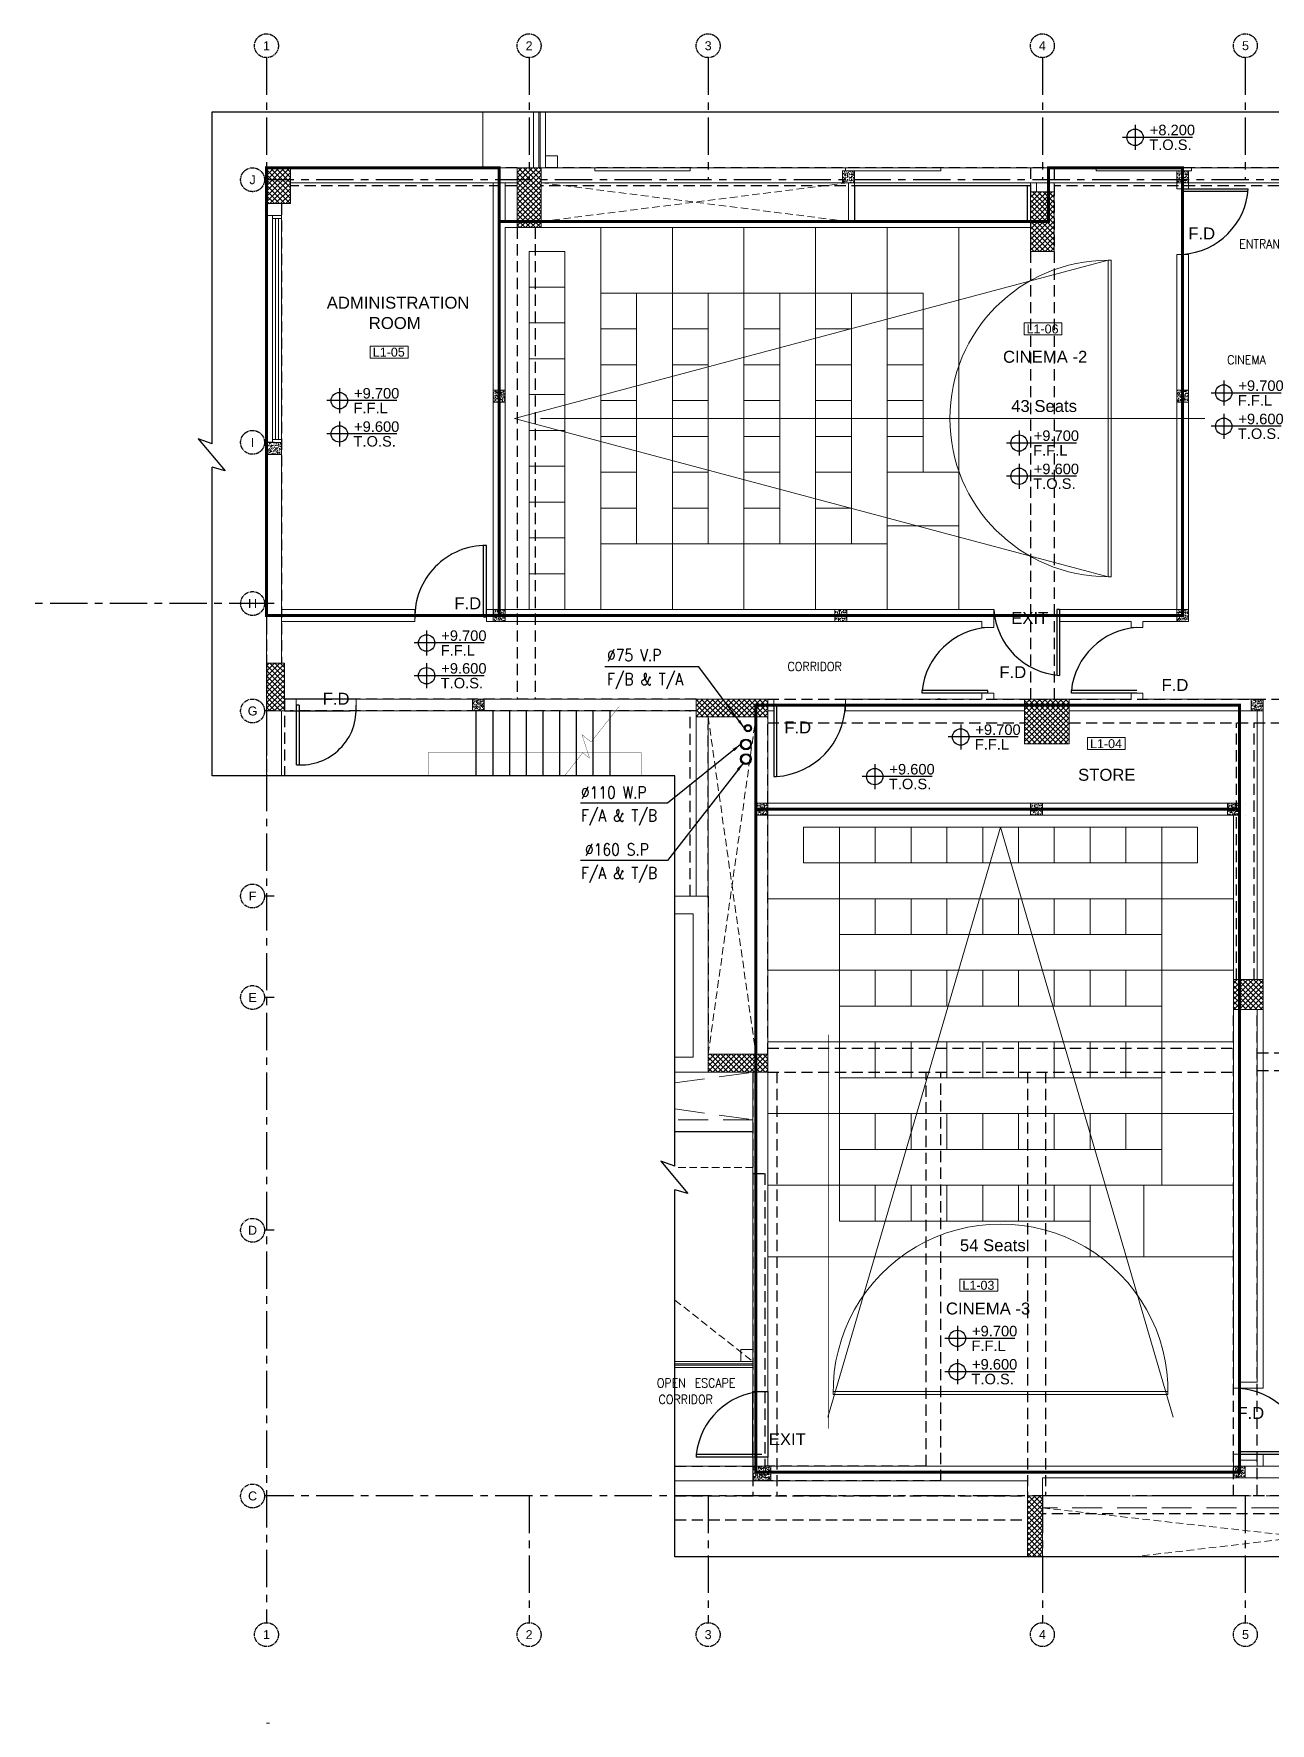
# Model space of a CAD drawing. Header units: millimetres. Extents: x 120409 to 293413, y 279268 to 473550.
# Drawn here: x 120409 to 141125, y 284615 to 312918 of the extents above; entities that cross this region are included whole.
import ezdxf
from ezdxf.enums import TextEntityAlignment as Align

# ---------------------------------------------------------------- set-up
doc = ezdxf.new("R2010")
doc.units = ezdxf.units.MM
doc.header["$LTSCALE"] = 50
doc.header["$MEASUREMENT"] = 0
for name, pattern in [('BASE PLANS-J 2-4-16$0$CENTER', [2, 1.25, -0.25, 0.25, -0.25]), ('BASE PLANS-J 2-4-16$0$HIDDENX2', [0.75, 0.5, -0.25]), ('CENTER', [2, 1.25, -0.25, 0.25, -0.25]), ('DASHED2', [9.525, 6.35, -3.175]), ('FF$0$HIDDEN2', [0.1875, 0.125, -0.0625])]:
    doc.linetypes.add(name, pattern=pattern)
for name, color, linetype, lineweight in [('A-LEASING LINE', 255, 'DASHED2', 9), ('A-LEASING NUMBER', 255, 'Continuous', 9), ('BASE PLANS-J 2-4-16$0$A-BLOCK', 255, 'Continuous', 18), ('BASE PLANS-J 2-4-16$0$A-CINEMA DETAILS', 255, 'Continuous', 13), ('BASE PLANS-J 2-4-16$0$A-Concrete post &encasement added 28-3-2011', 255, 'Continuous', 5), ('BASE PLANS-J 2-4-16$0$A-GLASS', 255, 'Continuous', 5), ('BASE PLANS-J 2-4-16$0$A-HIDDEN', 8, 'BASE PLANS-J 2-4-16$0$HIDDENX2', 9), ('BASE PLANS-J 2-4-16$0$A-LOUVERS', 255, 'Continuous', 5), ('BASE PLANS-J 2-4-16$0$A-PROJECTION', 255, 'Continuous', 15), ('BASE PLANS-J 2-4-16$0$S-COL', 255, 'Continuous', 20)]:
    doc.layers.add(name, color=color, linetype=linetype, lineweight=lineweight)
for name, color, linetype in [('A-LEVEL', 255, 'Continuous'), ('A-TEXT', 255, 'Continuous'), ('Axis', 8, 'CENTER'), ('BASE PLANS-J 2-4-16$0$150120', 255, 'Continuous'), ('BASE PLANS-J 2-4-16$0$A-AXIS', 255, 'Continuous'), ('BASE PLANS-J 2-4-16$0$A-DOOR', 255, 'Continuous'), ('BASE PLANS-J 2-4-16$0$A-TEXT', 255, 'Continuous'), ('BASE PLANS-J 2-4-16$0$AC-Fresh DUCT', 255, 'Continuous'), ('BASE PLANS-J 2-4-16$0$Axis', 8, 'BASE PLANS-J 2-4-16$0$CENTER'), ('BASE PLANS-J 2-4-16$0$ELEV.', 252, 'Continuous'), ('BASE PLANS-J 2-4-16$0$FD', 255, 'Continuous'), ('BASE PLANS-J 2-4-16$0$S-COL-HAT', 8, 'Continuous'), ('BASE PLANS-J 2-4-16$0$stair', 8, 'Continuous'), ('DIM', 255, 'Continuous'), ('DIM2', 222, 'Continuous'), ('FF$0$A-CONCRETE HIDDEN', 8, 'FF$0$HIDDEN2'), ('OUT RETAIL', 253, 'Continuous'), ('P-PIPE-DRA-TXT', 181, 'Continuous'), ('PIPE RISE & DROP', 3, 'Continuous')]:
    doc.layers.add(name, color=color, linetype=linetype)
doc.styles.add('ARIAL', font='ARIALUNI.TTF')
doc.styles.add('BASE PLANS-J 2-4-16$0$ARIAL', font='ARIALUNI.TTF')
doc.styles.add('BASE PLANS-J 2-4-16$0$style1', font='arial.ttf')
doc.styles.add('ROMANS', font='ROMANS.shx', dxfattribs={"width": 0.9})
doc.styles.add('SS', font='romand.shx', dxfattribs={"width": 0.85, "height": 200})
doc.styles.add('VK', font='arial.ttf', dxfattribs={"width": 0.8})
doc.dimstyles.new('JAHRA CINEMA', dxfattribs={"dimtxt": 180, "dimasz": 150, "dimexe": 50, "dimexo": 50, "dimgap": 80, "dimtad": 1, "dimdec": 0, "dimlfac": 0.1, "dimzin": 1, "dimdsep": 46, "dimtxsty": 'ROMANS', "dimcen": 0.09, "dimdle": 50, "dimclrd": 222, "dimclre": 222, "dimclrt": 3, "dimadec": 0, "dimazin": 0, "dimtfac": 1, "dimtdec": 0, "dimtix": 1, "dimtmove": 2, "dimatfit": 3, "dimfxl": 0.1, "dimtolj": 1, "dimtzin": 0, "dimlwd": -1, "dimarcsym": 0})
pattern_1 = [(135, (115077.23, 0), (-44.194174, -44.194174), []), (225, (115077.23, 0), (44.194174, -44.194174), [])]
pattern_2 = [(140, (115077.23, 0), (6.275213, 71.726018), [7.5, -82.5]), (85, (115077.23, 0), (-75.219213, -13.875133), [6, -66]), (190.451444, (115077.75, 5.98), (-68.943999, 57.850885), [6.37402, -70.114211]), (136.1842, (115057.23, 1e-15), (16.551928, 106.724133), [11.25, -123.75]), (186.635635, (115058.61, 8.89), (-97.41186, 93.466195), [9.561034, -105.171376]), (81.184164, (115057.23, 1e-15), (-97.41186, 93.466195), [9, -99]), (111, (115062.23, 10), (40.261889, 59.690705), [7.5, -82.5]), (56, (115062.23, 10), (-72.515005, 24.331533), [6, -66]), (161.451445, (115065.585, 14.974), (-32.253115, 84.022238), [6.374019, -70.114211]), (127.5, (115077.23, 0), (-33.2893854, 1.2159855), [0, -65.2, 0, -67, 0, -66.25]), (97.5, (115077.23, 0), (-39.441171, 26.3069537), [0, -38.2, 0, -63.7, 0, -25.25]), (57.5, (115077.23, -22.3), (2.2554872, 53.3822436), [0, -25, 0, -78, 0, -103.5]), (47.5, (115077.23, -32.3), (-10.010498, 58.318617), [0, -32.5, 0, -51.8, 0, -73.5])]

# ---------------------------------------------------------------- blocks, each defined once
blk = doc.blocks.new('BASE PLANS-J 2-4-16$0$ax-new')
at = {"layer": 'BASE PLANS-J 2-4-16$0$Axis', "ltscale": 10}
for p, q in [((-139622, 419318), (-139622, 393099)), ((-135222, 419318), (-135222, 417273)), ((-132222, 419318), (-132222, 417273)), ((-126622, 419318), (-126622, 417273)), ((-123222, 419318), (-123222, 417273)), ((-117822, 419318), (-117822, 417273)), ((-114822, 419318), (-114822, 417273)), ((-109322, 419318), (-109322, 392521)), ((-109164, 417273), (-139655, 417273)), ((-139494, 412873), (-139655, 412873)), ((-109164, 412873), (-109322, 412873)), ((-139494, 410173), (-139655, 410173)), ((-109164, 410173), (-109322, 410173)), ((-139494, 408373), (-139655, 408373)), ((-109164, 408373), (-109322, 408373)), ((-139494, 405273), (-139655, 405273)), ((-109164, 405273), (-109322, 405273)), ((-139494, 403573), (-139655, 403573)), ((-109164, 403573), (-109322, 403573)), ((-139494, 399673), (-139655, 399673)), ((-109164, 399673), (-109322, 399673)), ((-109164, 395223), (-139655, 395223)), ((-135222, 395223), (-135222, 393099)), ((-132222, 395223), (-132222, 393099)), ((-126622, 395223), (-126622, 393099)), ((-123222, 395223), (-123222, 393099)), ((-117822, 395223), (-117822, 393099)), ((-114822, 395223), (-114822, 393099))]:
    blk.add_line(p, q, dxfattribs=at)
at = {"layer": 'BASE PLANS-J 2-4-16$0$Axis'}
for centre in [(-139622, 419518), (-135222, 419518), (-132222, 419518), (-126622, 419518), (-123222, 419518), (-117822, 419518), (-114822, 419518), (-109322, 419518), (-139855, 417273), (-108964, 417273), (-139855, 412873), (-108964, 412972), (-139855, 410173), (-108964, 410173), (-139855, 408373), (-108964, 408373), (-139855, 405273), (-108964, 405273), (-139855, 403573), (-108964, 403573), (-139855, 399673), (-108964, 399673), (-139855, 395222), (-108964, 395222), (-139622, 392899), (-135222, 392899), (-132222, 392899), (-126622, 392899), (-123222, 392899), (-117822, 392899), (-114822, 392899), (-109322, 392321)]:
    blk.add_circle(centre, 200, dxfattribs=at)
at = {"layer": 'BASE PLANS-J 2-4-16$0$Axis', "style": 'BASE PLANS-J 2-4-16$0$style1'}
for s, p in [('1', (-139622, 419518)), ('2', (-135222, 419518)), ('3', (-132222, 419518)), ('4', (-126622, 419518)), ('5', (-123219, 419518)), ('6', (-117822, 419518)), ('7', (-114822, 419518)), ('8', (-109322, 419518)), ('J', (-139855, 417273)), ('J', (-108964, 417273)), ('I', (-108964, 412972)), ('I', (-139855, 412873)), ('H', (-139855, 410173)), ('H', (-108964, 410173)), ('G', (-139855, 408373)), ('G', (-108964, 408373)), ('F', (-139855, 405273)), ('F', (-108964, 405273)), ('E', (-139855, 403573)), ('E', (-108964, 403573)), ('D', (-139855, 399673)), ('D', (-108964, 399673)), ('C', (-139855, 395222)), ('C', (-108964, 395222)), ('1', (-139622, 392899)), ('2', (-135222, 392899)), ('3', (-132222, 392899)), ('4', (-126622, 392899)), ('5', (-123219, 392899)), ('6', (-117822, 392899)), ('7', (-114822, 392899)), ('8', (-109322, 392321))]:
    blk.add_text(s, height=150, dxfattribs=at).set_placement(p, align=Align.MIDDLE)
blk = doc.blocks.new('LEASING')
at = {"layer": 'A-LEASING NUMBER'}
blk.add_lwpolyline([(271, 87), (799, 87), (799, 255), (271, 255)], close=True, dxfattribs=at)
at = {"layer": 'A-LEASING NUMBER', "style": 'ARIAL'}
blk.add_attdef('4TH-01', text='', height=100, dxfattribs=at).set_placement((530, 170), align=Align.MIDDLE_CENTER)
blk = doc.blocks.new('HK')
for points in [[(82.2, 0), (-17.8, 0)], [(0, 17.8), (0, -17.8)]]:
    blk.add_lwpolyline(points)
blk.add_circle((0, 0), 11.7)
at = {"style": 'VK'}
for tag, p in [('REL', (21, 3)), ('APS', (20.2, -18))]:
    blk.add_attdef(tag, p, '', height=15, dxfattribs=at)
blk = doc.blocks.new('A$C15096C43')
at = {"layer": 'FF$0$A-CONCRETE HIDDEN', "ltscale": 30}
for p, q in [((3800, 600), (0, 600)), ((20503, 600), (4200, 600)), ((12400, 600), (12400, -8300)), ((12800, 600), (12800, -8300)), ((29700, 600), (20903, 600)), ((31897, 600), (30100, 600)), ((3800, 300), (0, 300)), ((12400, 300), (4200, 300)), ((20503, 300), (12800, 300)), ((29699, 300), (20899, 300)), ((31897, 300), (30100, 300)), ((-400, 0), (-400, -7700)), ((-150, 0), (-150, -7700)), ((20899, 150), (20899, -6700)), ((3800, -400), (3800, -8300)), ((4100, -400), (4100, -8300)), ((20499, -400), (20499, -6700)), ((32400, -6700), (27400, -6700)), ((32200, -6700), (32440, -6700)), ((20499, -13250), (20499, -6950)), ((21099, -6950), (21099, -13250)), ((21298, -6950), (21299, -13500)), ((31900, -7000), (27400, -7000)), ((29900, -7000), (29900, -7957)), ((30099, -7000), (30099, -7957)), ((6799, -8300), (-100, -8300)), ((-100, -8300), (-100, -9584)), ((7999, -8300), (20199, -8300)), ((-400, -8500), (-400, -9584)), ((6799, -8500), (-1, -8500)), ((6700, -11600), (6700, -8500)), ((7000, -11629), (7000, -8729)), ((7798, -14250), (7798, -8600)), ((7998, -14250), (7998, -8600)), ((7999, -8700), (12300, -8700)), ((13050, -8700), (20199, -8700)), ((15850, -13000), (15850, -8700)), ((16150, -13000), (16150, -8700)), ((7000, -11600), (7000, -14200)), ((20300, -13250), (20299, -13250)), ((22526, -13200), (21299, -13200)), ((21303, -13290), (21303, -13290)), ((21401, -21650), (21401, -13200)), ((20300, -13500), (20199, -13500)), ((21101, -21650), (21101, -13500)), ((22526, -13500), (21299, -13500)), ((15800, -21650), (15800, -13600)), ((16200, -21650), (16200, -13600)), ((7999, -14150), (15800, -14150)), ((16200, -14225), (21100, -14225)), ((7750, -14550), (7750, -21650)), ((7999, -14550), (15800, -14550)), ((8150, -14550), (8150, -21650)), ((10650, -21150), (10650, -14550, 0)), ((10900, -21400), (10900, -14550, 0)), ((12349, -14550), (12349, -21650)), ((12650, -14550), (12650, -21650)), ((16200, -14525), (21100, -14525)), ((7750, -16250), (7750, -21150)), ((7750, -16250), (7950, -16250)), ((7950, -16250), (7950, -21150)), ((6443, -21150), (7750, -21150)), ((6443, -21150), (7750, -21150)), ((10650, -21150), (7950, -21150)), ((10900, -21400), (7750, -21400)), ((6443, -21650), (12299, -21650)), ((21101, -21650), (12600, -21650)), ((21211, -21650), (22526, -21650)), ((6443, -22050), (12350, -22050)), ((21101, -21950), (12600, -21950)), ((21550, -22050), (22526, -22050)), ((21400, -23050), (21400, -23569))]:
    blk.add_line(p, q, dxfattribs=at)
for points in [[(20300, -6700), (20199, -6700), (20199, -13500), (20300, -13500)], [(24600, -6700), (24600, -6600), (20900, -6600)], [(24400, -6700), (21300, -6700)], [(24400, -6900), (21300, -6900)], [(24400, -7000), (21300, -7000)]]:
    blk.add_lwpolyline(points, dxfattribs=at)

msp = doc.modelspace()

# ---------------------------------------------------------------- hatches: boundary and pattern name
at = {"layer": 'BASE PLANS-J 2-4-16$0$A-Concrete post &encasement added 28-3-2011', "ltscale": 15}
h = msp.add_hatch(dxfattribs=at)
h.set_pattern_fill('AR-CONC', color=256, scale=10, angle=90)
h.set_pattern_definition([(140, (109477.65, -0.0003), (6.275213, 71.726018), [7.5, -82.5]), (85, (109477.65, -0.0003), (-75.219213, -13.875133), [6, -66]), (190.451444, (109478.17, 5.98), (-68.943999, 57.850885), [6.37402, -70.114211]), (136.1842, (109457.65, -0.0003), (16.551928, 106.724133), [11.25, -123.75]), (186.635635, (109459.03, 8.89), (-97.41186, 93.466195), [9.561034, -105.171376]), (81.184164, (109457.65, -0.0003), (-97.41186, 93.466195), [9, -99]), (111, (109462.65, 10), (40.261889, 59.690705), [7.5, -82.5]), (56, (109462.65, 10), (-72.515005, 24.331533), [6, -66]), (161.451445, (109466, 14.974), (-32.253115, 84.022238), [6.374019, -70.114211]), (127.5, (109477.647, -0.0003), (-33.2893854, 1.2159855), [0, -65.2, 0, -67, 0, -66.25]), (97.5, (109477.647, -0.0003), (-39.441171, 26.3069537), [0, -38.2, 0, -63.7, 0, -25.25]), (57.5, (109477.647, -22.3), (2.2554872, 53.3822436), [0, -25, 0, -78, 0, -103.5]), (47.5, (109477.647, -32.3), (-10.010498, 58.318617), [0, -32.5, 0, -51.8, 0, -73.5])])
h.paths.add_polyline_path([(133958, 310623), (134158, 310623), (134158, 310423), (133958, 310423)])
h = msp.add_hatch(dxfattribs=at)
h.set_pattern_fill('AR-CONC', color=256, scale=10, angle=90)
h.set_pattern_definition(pattern_2)
h.paths.add_polyline_path([(139558, 310623), (139758, 310623), (139758, 310423), (139558, 310423)])
h = msp.add_hatch(dxfattribs=at)
h.set_pattern_fill('AR-CONC', color=256, scale=10, angle=90)
h.set_pattern_definition(pattern_2)
h.paths.add_polyline_path([(128108, 306948), (128308, 306948), (128308, 306748), (128108, 306748)])
h = msp.add_hatch(dxfattribs=at)
h.set_pattern_fill('AR-CONC', color=256, scale=10, angle=90)
h.set_pattern_definition(pattern_2)
h.paths.add_polyline_path([(139558, 306948), (139758, 306948), (139758, 306748), (139558, 306748)])
h = msp.add_hatch(dxfattribs=at)
h.set_pattern_fill('AR-CONC', color=256, scale=10, angle=90)
h.set_pattern_definition(pattern_2)
h.paths.add_polyline_path([(124308, 306072), (124558, 306072), (124558, 305872), (124308, 305872)])
h = msp.add_hatch(dxfattribs=at)
h.set_pattern_fill('AR-CONC', color=256, scale=10, angle=90)
h.set_pattern_definition(pattern_2)
h.paths.add_polyline_path([(128108, 303273), (128308, 303273), (128308, 303073), (128108, 303073)])
h = msp.add_hatch(dxfattribs=at)
h.set_pattern_fill('AR-CONC', color=256, scale=10, angle=90)
h.set_pattern_definition(pattern_2)
h.paths.add_polyline_path([(133833, 303273), (134033, 303273), (134033, 303073), (133833, 303073)])
h = msp.add_hatch(dxfattribs=at)
h.set_pattern_fill('AR-CONC', color=256, scale=10, angle=90)
h.set_pattern_definition(pattern_2)
h.paths.add_polyline_path([(139558, 303273), (139758, 303273), (139758, 303073), (139558, 303073)])
h = msp.add_hatch(dxfattribs=at)
h.set_pattern_fill('AR-CONC', color=256, scale=10, angle=90)
h.set_pattern_definition([(140, (105727.1, 1745), (6.275213, 71.726018), [7.5, -82.5]), (85, (105727.1, 1745), (-75.219213, -13.875133), [6, -66]), (190.451444, (105727.62, 1750.976), (-68.943999, 57.850885), [6.37402, -70.114211]), (136.1842, (105707.1, 1745), (16.551928, 106.724133), [11.25, -123.75]), (186.635635, (105708.48, 1753.89), (-97.41186, 93.466195), [9.561034, -105.171376]), (81.184164, (105707.1, 1745), (-97.41186, 93.466195), [9, -99]), (111, (105712.1, 1755), (40.261889, 59.690705), [7.5, -82.5]), (56, (105712.1, 1755), (-72.515005, 24.331533), [6, -66]), (161.451445, (105715.454, 1759.97), (-32.253115, 84.022238), [6.374019, -70.114211]), (127.5, (105727.1, 1745), (-33.2893854, 1.2159855), [0, -65.2, 0, -67, 0, -66.25]), (97.5, (105727.1, 1745), (-39.441171, 26.3069537), [0, -38.2, 0, -63.7, 0, -25.25]), (57.5, (105727.1, 1722.7), (2.2554872, 53.3822436), [0, -25, 0, -78, 0, -103.5]), (47.5, (105727.1, 1712.7), (-10.010498, 58.318617), [0, -32.5, 0, -51.8, 0, -73.5])])
h.paths.add_polyline_path([(127758, 301773), (127958, 301773), (127958, 301573), (127758, 301573)])
h = msp.add_hatch(dxfattribs=at)
h.set_pattern_fill('AR-CONC', color=256, scale=10, angle=90)
h.set_pattern_definition([(140, (115377.2, 0.0004), (6.275213, 71.726018), [7.5, -82.5]), (85, (115377.2, 0.0004), (-75.219213, -13.875133), [6, -66]), (190.451444, (115377.725, 5.98), (-68.943999, 57.850885), [6.37402, -70.114211]), (136.1842, (115357.2, 0.0004), (16.551928, 106.724133), [11.25, -123.75]), (186.635635, (115358.58, 8.89), (-97.41186, 93.466195), [9.561034, -105.171376]), (81.184164, (115357.2, 0.0004), (-97.41186, 93.466195), [9, -99]), (111, (115362.2, 10), (40.261889, 59.690705), [7.5, -82.5]), (56, (115362.2, 10), (-72.515005, 24.331533), [6, -66]), (161.451445, (115365.56, 14.975), (-32.253115, 84.022238), [6.374019, -70.114211]), (127.5, (115377.202, 0.0004), (-33.2893854, 1.2159855), [0, -65.2, 0, -67, 0, -66.25]), (97.5, (115377.202, 0.0004), (-39.441171, 26.3069537), [0, -38.2, 0, -63.7, 0, -25.25]), (57.5, (115377.202, -22.3), (2.2554872, 53.3822436), [0, -25, 0, -78, 0, -103.5]), (47.5, (115377.2, -32.3), (-10.010498, 58.318617), [0, -32.5, 0, -51.8, 0, -73.5])])
h.paths.add_polyline_path([(140808, 301773), (141008, 301773), (141008, 301573), (140808, 301573)])
h = msp.add_hatch(dxfattribs=at)
h.set_pattern_fill('AR-CONC', color=256, scale=10, angle=90)
h.set_pattern_definition([(140, (110477.19, 2e-09), (6.275213, 71.726018), [7.5, -82.5]), (85, (110477.19, 2e-09), (-75.219213, -13.875133), [6, -66]), (190.451444, (110477.71, 5.98), (-68.943999, 57.850885), [6.37402, -70.114211]), (136.1842, (110457.19, 2e-09), (16.551928, 106.724133), [11.25, -123.75]), (186.635635, (110458.57, 8.89), (-97.41186, 93.466195), [9.561034, -105.171376]), (81.184164, (110457.19, 2e-09), (-97.41186, 93.466195), [9, -99]), (111, (110462.19, 10), (40.261889, 59.690705), [7.5, -82.5]), (56, (110462.19, 10), (-72.515005, 24.331533), [6, -66]), (161.451445, (110465.544, 14.974), (-32.253115, 84.022238), [6.374019, -70.114211]), (127.5, (110477.19, 2e-09), (-33.2893854, 1.2159855), [0, -65.2, 0, -67, 0, -66.25]), (97.5, (110477.19, 2e-09), (-39.441171, 26.3069537), [0, -38.2, 0, -63.7, 0, -25.25]), (57.5, (110477.19, -22.3), (2.2554872, 53.3822436), [0, -25, 0, -78, 0, -103.5]), (47.5, (110477.19, -32.3), (-10.010498, 58.318617), [0, -32.5, 0, -51.8, 0, -73.5])])
h.paths.add_polyline_path([(132508, 300028), (132708, 300028), (132708, 299828), (132508, 299828)])
h = msp.add_hatch(dxfattribs=at)
h.set_pattern_fill('AR-CONC', color=256, scale=10, angle=90)
h.set_pattern_definition(pattern_2)
h.paths.add_polyline_path([(137108, 300028), (137308, 300028), (137308, 299828), (137108, 299828)])
h = msp.add_hatch(dxfattribs=at)
h.set_pattern_fill('AR-CONC', color=256, scale=10, angle=90)
h.set_pattern_definition([(140, (118376.77, -0.03), (6.275213, 71.726018), [7.5, -82.5]), (85, (118376.77, -0.03), (-75.219213, -13.875133), [6, -66]), (190.451444, (118377.29, 5.95), (-68.943999, 57.850885), [6.37402, -70.114211]), (136.1842, (118356.77, -0.03), (16.551928, 106.724133), [11.25, -123.75]), (186.635635, (118358.15, 8.87), (-97.41186, 93.466195), [9.561034, -105.171376]), (81.184164, (118356.77, -0.03), (-97.41186, 93.466195), [9, -99]), (111, (118361.77, 9.97), (40.261889, 59.690705), [7.5, -82.5]), (56, (118361.77, 9.97), (-72.515005, 24.331533), [6, -66]), (161.451445, (118365.125, 14.946), (-32.253115, 84.022238), [6.374019, -70.114211]), (127.5, (118376.77, -0.028), (-33.2893854, 1.2159855), [0, -65.2, 0, -67, 0, -66.25]), (97.5, (118376.77, -0.028), (-39.441171, 26.3069537), [0, -38.2, 0, -63.7, 0, -25.25]), (57.5, (118376.77, -22.328), (2.2554872, 53.3822436), [0, -25, 0, -78, 0, -103.5]), (47.5, (118376.77, -32.33), (-10.010498, 58.318617), [0, -32.5, 0, -51.8, 0, -73.5])])
h.paths.add_polyline_path([(140408, 300028), (140608, 300028), (140608, 299828), (140408, 299828)])
h = msp.add_hatch(dxfattribs=at)
h.set_pattern_fill('AR-CONC', color=256, scale=10, angle=90)
h.set_pattern_definition(pattern_2)
h.paths.add_polyline_path([(132458, 288923), (132758, 288923), (132758, 288673), (132458, 288673)])
h = msp.add_hatch(dxfattribs=at)
h.set_pattern_fill('AR-CONC', color=256, scale=10, angle=90)
h.set_pattern_definition(pattern_2)
h.paths.add_polyline_path([(140508, 288923), (140708, 288923), (140708, 288723), (140508, 288723)])
at = {"layer": 'BASE PLANS-J 2-4-16$0$S-COL-HAT', "ltscale": 15}
h = msp.add_hatch(dxfattribs=at)
h.set_pattern_fill('ANSI37', color=256, scale=500, angle=90)
h.set_pattern_definition(pattern_1)
h.paths.add_polyline_path([(124308, 310073), (124708, 310073), (124708, 310673), (124308, 310673)])
h = msp.add_hatch(dxfattribs=at)
h.set_pattern_fill('ANSI37', color=256, scale=500, angle=90)
h.set_pattern_definition(pattern_1)
h.paths.add_polyline_path([(128908, 310673), (128508, 310673), (128508, 309673), (128908, 309673)])
h = msp.add_hatch(dxfattribs=at)
h.set_pattern_fill('ANSI37', color=256, scale=500, angle=90)
h.set_pattern_definition(pattern_1)
h.paths.add_polyline_path([(137508, 310273), (137108, 310273), (137108, 309273), (137508, 309273)])
h = msp.add_hatch(dxfattribs=at)
h.set_pattern_fill('ANSI37', color=256, scale=500, angle=90)
h.set_pattern_definition(pattern_1)
h.paths.add_polyline_path([(124608, 302373), (124308, 302373), (124308, 301573), (124608, 301573)])
h = msp.add_hatch(dxfattribs=at)
h.set_pattern_fill('ANSI37', color=256, scale=500, angle=90)
h.set_pattern_definition(pattern_1)
h.paths.add_polyline_path([(131508, 301773), (131508, 301473), (132708, 301473), (132708, 301773)])
h = msp.add_hatch(dxfattribs=at)
h.set_pattern_fill('ANSI37', color=256, scale=500, angle=90)
h.set_pattern_definition(pattern_1)
h.paths.add_polyline_path([(137758, 301773), (137008, 301773), (137008, 301023), (137758, 301023)])
h = msp.add_hatch(dxfattribs=at)
h.set_pattern_fill('ANSI37', color=256, scale=500, angle=90)
h.set_pattern_definition([(135, (115076.76, 4024.94), (-44.194174, -44.194174), []), (225, (115076.76, 4024.94), (44.194174, -44.194174), [])])
h.paths.add_polyline_path([(141008, 297073), (140508, 297073), (140508, 296573), (141008, 296573)])
h = msp.add_hatch(dxfattribs=at)
h.set_pattern_fill('ANSI37', color=256, scale=500, angle=90)
h.set_pattern_definition([(135, (115077.23, -50.43), (-44.194174, -44.194174), []), (225, (115077.23, -50.43), (44.194174, -44.194174), [])])
h.paths.add_polyline_path([(132707, 295823), (131708, 295823), (131708, 295523), (132707, 295523)])
h = msp.add_hatch(dxfattribs=at)
h.set_pattern_fill('ANSI37', color=256, scale=500, angle=90)
h.set_pattern_definition(pattern_1)
h.paths.add_polyline_path([(137058, 287402), (137308, 287402), (137308, 288422), (137058, 288422)])

# ---------------------------------------------------------------- linework, layer by layer
at = {"layer": 'A-LEASING LINE', "const_width": 50}
for points in [[(124308, 303173), (124308, 310673), (128208, 310673), (128208, 303173)], [(128208, 303173), (128208, 309773), (137408, 309773), (137408, 310673), (139658, 310673), (139658, 303173)]]:
    msp.add_lwpolyline(points, close=True, dxfattribs=at)
at = {"layer": 'A-LEASING LINE', "const_width": 50, "elevation": 0}
for points in [[(132508, 299928), (140608, 299928), (140608, 301670), (132508, 301670)], [(140608, 299928), (132508, 299928), (132508, 288823), (140608, 288823)]]:
    msp.add_lwpolyline(points, close=True, dxfattribs=at)
at = {"layer": 'Axis', "color": 252, "ltscale": 10}
msp.add_line((124308, 303373), (120409, 303373), dxfattribs=at)
at = {"layer": 'BASE PLANS-J 2-4-16$0$150120', "const_width": 10}
msp.add_lwpolyline([(133729, 296151), (133729, 289550)], dxfattribs=at)
at = {"layer": 'BASE PLANS-J 2-4-16$0$A-BLOCK'}
for p, q in [((124308, 309873), (124308, 310673)), ((124308, 310673), (129408, 310673)), ((129808, 310673), (129408, 310673)), ((129808, 310673), (131408, 310673)), ((134008, 310673), (131408, 310673)), ((134008, 310673), (135608, 310673)), ((138208, 310673), (135608, 310673)), ((137508, 310673), (137108, 310673)), ((138208, 310673), (139808, 310673)), ((142408, 310673), (139808, 310673)), ((124708, 310423), (128308, 310423)), ((128108, 310423), (128108, 303273)), ((128308, 310423), (128308, 309773)), ((130108, 310423), (129408, 310423)), ((137108, 310423), (137108, 310273)), ((137508, 310423), (137108, 310423)), ((137208, 310423), (137208, 310273)), ((137408, 310273), (137408, 310423)), ((137508, 310423), (145207, 310423)), ((137508, 310273), (137508, 310423)), ((139558, 310323), (139558, 310423)), ((139758, 310323), (139558, 310323)), ((139758, 310323), (139758, 310423)), ((124308, 309873), (124558, 309873)), ((128308, 309673), (128308, 303273)), ((128308, 309673), (137107, 309673)), ((134058, 309773), (128908, 309773)), ((129908, 308573), (129908, 309673)), ((131108, 308573), (131108, 309673)), ((132308, 308573), (132308, 309673)), ((133508, 308573), (133508, 309673)), ((134158, 309773), (137108, 309773)), ((134708, 308573), (134708, 309673)), ((139758, 309223), (139558, 309223)), ((139558, 303273), (139558, 309223)), ((139758, 307823), (139758, 309223)), ((135308, 308573), (129908, 308573)), ((139758, 303073), (139758, 307823)), ((124558, 306072), (124308, 306072)), ((124308, 301823), (124308, 306072)), ((124558, 303073), (124558, 306072)), ((134708, 304682), (134708, 303273)), ((129908, 304448), (129908, 303273)), ((134708, 304373), (129908, 304373)), ((131108, 304448), (131108, 303273)), ((132308, 304448), (132308, 303273)), ((133508, 304448), (133508, 303273)), ((126793, 303273), (124558, 303273)), ((126793, 303273), (126793, 303073)), ((128308, 303273), (136493, 303273)), ((136493, 303273), (136493, 302973)), ((137593, 303273), (139558, 303273)), ((137593, 303273), (137593, 303073)), ((124558, 302373), (124558, 303073)), ((126793, 303073), (124558, 303073)), ((126759, 303073), (126759, 303073)), ((136293, 303073), (128108, 303073)), ((136293, 302973), (136293, 303073)), ((136493, 302973), (136293, 302973)), ((137593, 303073), (138793, 303073)), ((138993, 303073), (139758, 303073)), ((131508, 301773), (125808, 301773)), ((125808, 301773), (125808, 301573)), ((126208, 301773), (131508, 301773)), ((132808, 301773), (132708, 301773)), ((132808, 301773), (132808, 301573)), ((136293, 301773), (134008, 301773)), ((134008, 301773), (134008, 301573)), ((136493, 301873), (136293, 301873)), ((136293, 301873), (136293, 301773)), ((136493, 301773), (136493, 301873)), ((138793, 301773), (136493, 301773)), ((138993, 301773), (140708, 301773)), ((140708, 301773), (141008, 301773)), ((141008, 290225), (141008, 301773)), ((124308, 301543), (124308, 300489)), ((124558, 301573), (124558, 300489)), ((124608, 301573), (124658, 301573)), ((124608, 301573), (124658, 301573)), ((124608, 301573), (124658, 301573)), ((125808, 301573), (131508, 301573)), ((126208, 301573), (131508, 301573)), ((131508, 301573), (131508, 298473)), ((131708, 301473), (131708, 298473)), ((132508, 301473), (132508, 295823, 0)), ((132708, 301573), (132808, 301573)), ((132708, 301473), (132708, 300028)), ((134008, 301573), (137008, 301573)), ((137758, 301573), (140808, 301573)), ((140608, 297073), (140608, 301573)), ((140908, 297073), (140908, 301573)), ((140508, 300028), (132708, 300028)), ((140708, 300027), (140708, 300027)), ((132708, 293176), (132708, 299828)), ((132708, 293048), (132708, 299828)), ((132708, 299828), (140508, 299828)), ((140508, 297073), (140508, 299828)), ((140708, 299827), (140708, 299827)), ((133908, 295584), (133908, 299028)), ((139307, 293628), (139307, 299028)), ((131151, 298473), (131508, 298473)), ((132708, 298428), (140508, 298428)), ((133907, 293628), (133907, 298428)), ((132708, 297228), (140508, 297228)), ((140508, 290225), (140508, 296573)), ((140608, 290326), (140608, 296573)), ((140908, 290326), (140908, 296573)), ((132708, 296028), (140508, 296028)), ((132458, 290173), (132458, 295523, 0)), ((136483, 294828), (132708, 294828)), ((132708, 293048), (132708, 294673)), ((139307, 294828), (140508, 294828)), ((136483, 293628), (132708, 293628)), ((139008, 293628), (140508, 293628)), ((132708, 290173), (132708, 293048)), ((132708, 292323), (132708, 292597)), ((140507, 292428), (132708, 292428)), ((132708, 290173), (132458, 290173)), ((141008, 290225), (140508, 290225)), ((140908, 290326), (140608, 290326)), ((132458, 288923), (132458, 289073)), ((132708, 289073), (132458, 289073)), ((132708, 288923), (132708, 289073)), ((140508, 288923), (140508, 289123)), ((140708, 289123), (140508, 289123)), ((140608, 288923), (140608, 289023)), ((140608, 289023), (140908, 289023)), ((140708, 289123), (141008, 289123)), ((140908, 289023), (140908, 288923)), ((141008, 289123), (141008, 288923)), ((132458, 288923), (131151, 288923)), ((140508, 288923), (132708, 288923)), ((137308, 288723), (145808, 288723)), ((137308, 288723), (137308, 288422)), ((140708, 288923), (145008, 288923)), ((137058, 288673), (131151, 288673)), ((137058, 288673), (137058, 287402)), ((124308, 284615), (124358, 284615))]:
    msp.add_line(p, q, dxfattribs=at)
for points in [[(129808, 310673), (129808, 310623), (131408, 310623), (131408, 310673)], [(134008, 310673), (134008, 310623), (135608, 310623), (135608, 310673)], [(138208, 310673), (138208, 310623), (139808, 310623), (139808, 310673)], [(128508, 310423), (128308, 310423)], [(128908, 310423), (134058, 310423), (134058, 309773)], [(137108, 310423), (134158, 310423), (134158, 309773), (134158, 309773)], [(124558, 309873), (124558, 310073)], [(128308, 309773), (128508, 309773)], [(138458, 309124), (138408, 309124), (138408, 303822), (138458, 303822), (138458, 309124)], [(128108, 303273), (127993, 303273), (127993, 303073), (128108, 303073)], [(138993, 303073), (138993, 302973), (138793, 302973), (138793, 303073)], [(124608, 301573), (124808, 301573), (124808, 301773), (124608, 301773)], [(130808, 301773), (130708, 301773)], [(138993, 301773), (138993, 301873), (138793, 301873), (138793, 301773)], [(133803, 290123), (133803, 290173), (139412, 290173), (139412, 290123), (133803, 290123)]]:
    msp.add_lwpolyline(points, dxfattribs=at)
at = {"layer": 'BASE PLANS-J 2-4-16$0$A-CINEMA DETAILS'}
for p, q in [((135908, 303273), (135908, 309673)), ((128464, 306473), (138408, 309124)), ((138408, 303822), (128464, 306473)), ((140027, 306473), (128897, 306473)), ((136608, 299628), (133716, 289742)), ((136608, 299628), (139500, 289742)), ((139908, 299028), (133308, 299028)), ((139308, 297828), (133908, 297828)), ((139308, 296628), (133908, 296628)), ((139308, 295428), (133908, 295428)), ((139308, 294228), (133908, 294228)), ((138108, 293028), (133908, 293028))]:
    msp.add_line(p, q, dxfattribs=at)
for points in [[(128708, 309273), (128708, 303273), (129308, 303273), (129308, 309273)], [(129308, 309273), (128708, 309273)], [(128708, 308673), (129308, 308673)], [(129908, 308573), (129908, 304373), (130508, 304373), (130508, 308573)], [(130508, 308573), (129908, 308573)], [(131108, 308573), (131108, 304373), (131708, 304373), (131708, 308573)], [(131708, 308573), (131108, 308573)], [(132308, 308573), (132308, 304373), (132908, 304373), (132908, 308573)], [(132908, 308573), (132308, 308573)], [(133508, 308573), (133508, 304373), (134108, 304373), (134108, 308573)], [(134108, 308573), (133508, 308573)], [(134708, 308573), (134708, 304673), (135908, 304673), (135908, 305573), (134708, 305573)], [(135308, 308573), (134708, 308573)], [(135308, 305573), (135308, 308573)], [(128708, 308073), (129308, 308073)], [(129908, 307973), (130508, 307973)], [(131108, 307973), (131708, 307973)], [(132308, 307973), (132908, 307973)], [(133508, 307973), (134108, 307973)], [(134708, 307973), (135308, 307973)], [(128708, 307473), (129308, 307473)], [(129908, 307373), (130508, 307373)], [(131108, 307373), (131708, 307373)], [(132308, 307373), (132908, 307373)], [(133508, 307373), (134108, 307373)], [(134708, 307373), (135308, 307373)], [(128708, 306873), (129308, 306873)], [(129908, 306773), (130508, 306773)], [(131108, 306773), (131708, 306773)], [(132308, 306773), (132908, 306773)], [(133508, 306773), (134108, 306773)], [(134708, 306773), (135308, 306773)], [(128708, 306273), (129308, 306273)], [(129908, 306173), (130508, 306173)], [(131108, 306173), (131708, 306173)], [(132308, 306173), (132908, 306173)], [(133508, 306173), (134108, 306173)], [(134708, 306173), (135308, 306173)], [(128708, 305673), (129308, 305673)], [(129908, 305573), (130508, 305573)], [(131108, 305573), (131708, 305573)], [(132308, 305573), (132908, 305573)], [(133508, 305573), (134108, 305573)], [(128708, 305073), (129308, 305073)], [(129908, 304973), (130508, 304973)], [(131108, 304973), (131708, 304973)], [(132308, 304973), (132908, 304973)], [(133508, 304973), (134108, 304973)], [(128708, 304473), (129308, 304473)], [(128708, 303873), (129308, 303873)], [(133308, 299028), (133308, 299628), (139908, 299628)], [(133908, 299628), (133908, 299028)], [(134508, 299628), (134508, 299028)], [(135108, 299628), (135108, 299028)], [(135708, 299628), (135708, 299028)], [(136308, 299628), (136308, 299028)], [(136908, 299628), (136908, 299028)], [(137508, 299628), (137508, 299028)], [(138108, 299628), (138108, 299028)], [(138708, 299628), (138708, 299028)], [(139308, 299628), (139308, 299028)], [(139908, 299628), (139908, 299028)], [(133908, 297828), (133908, 298428), (139308, 298428)], [(134508, 298428), (134508, 297828)], [(135108, 298428), (135108, 297828)], [(135708, 298428), (135708, 297828)], [(136308, 298428), (136308, 297828)], [(136908, 298428), (136908, 297828)], [(137508, 298428), (137508, 297828)], [(138108, 298428), (138108, 297828)], [(138708, 298428), (138708, 297828)], [(139308, 298428), (139308, 297828)], [(133908, 296628), (133908, 297228), (139308, 297228)], [(134508, 297228), (134508, 296628)], [(135108, 297228), (135108, 296628)], [(135708, 297228), (135708, 296628)], [(136308, 297228), (136308, 296628)], [(136908, 297228), (136908, 296628)], [(137508, 297228), (137508, 296628)], [(138108, 297228), (138108, 296628)], [(138708, 297228), (138708, 296628)], [(139308, 297228), (139308, 296628)], [(133908, 295428), (133908, 296028), (139308, 296028)], [(134508, 296028), (134508, 295428)], [(135108, 296028), (135108, 295428)], [(135708, 296028), (135708, 295428)], [(136308, 296028), (136308, 295428)], [(136908, 296028), (136908, 295428)], [(137508, 296028), (137508, 295428)], [(138108, 296028), (138108, 295428)], [(138708, 296028), (138708, 295428)], [(139308, 296028), (139308, 295428)], [(133908, 294228), (133908, 294828), (139308, 294828)], [(134508, 294828), (134508, 294228)], [(135108, 294828), (135108, 294228)], [(135708, 294828), (135708, 294228)], [(136308, 294828), (136308, 294228)], [(136908, 294828), (136908, 294228)], [(137508, 294828), (137508, 294228)], [(138108, 294828), (138108, 294228)], [(138708, 294828), (138708, 294228)], [(139308, 294828), (139308, 294228)], [(133908, 293028), (133908, 293628), (139008, 293628)], [(134508, 293628), (134508, 293028)], [(135108, 293628), (135108, 293028)], [(135708, 293628), (135708, 293028)], [(136308, 293628), (136308, 293028)], [(136908, 293628), (136908, 293028)], [(137508, 293628), (137508, 293028)], [(139008, 293628), (139008, 292428), (138108, 292428), (138108, 293628)]]:
    msp.add_lwpolyline(points, dxfattribs=at)
for centre, radius, start, end in [((138409, 306473), 2651, 90.0199, 269.9801), ((136608, 290173), 2805, 358.9785, 181.0215)]:
    msp.add_arc(centre, radius, start, end, dxfattribs=at)
at = {"layer": 'BASE PLANS-J 2-4-16$0$A-Concrete post &encasement added 28-3-2011', "ltscale": 15}
for points in [[(133958, 310623), (134158, 310623), (134158, 310423), (133958, 310423)], [(139558, 310623), (139758, 310623), (139758, 310423), (139558, 310423)], [(128108, 306948), (128308, 306948), (128308, 306748), (128108, 306748)], [(139558, 306948), (139758, 306948), (139758, 306748), (139558, 306748)], [(124308, 306072), (124558, 306072), (124558, 305872), (124308, 305872)], [(128108, 303273), (128308, 303273), (128308, 303073), (128108, 303073)], [(133833, 303273), (134033, 303273), (134033, 303073), (133833, 303073)], [(139558, 303273), (139758, 303273), (139758, 303073), (139558, 303073)], [(127758, 301773), (127958, 301773), (127958, 301573), (127758, 301573)], [(140808, 301773), (141008, 301773), (141008, 301573), (140808, 301573)], [(137108, 300028), (137308, 300028), (137308, 299828), (137108, 299828)], [(140408, 300028), (140608, 300028), (140608, 299828), (140408, 299828)], [(132458, 288923), (132758, 288923), (132758, 288673), (132458, 288673)], [(140508, 288923), (140708, 288923), (140708, 288723), (140508, 288723)]]:
    msp.add_lwpolyline(points, close=True, dxfattribs=at)
at = {"layer": 'BASE PLANS-J 2-4-16$0$A-Concrete post &encasement added 28-3-2011', "ltscale": 15, "elevation": 0}
msp.add_lwpolyline([(132508, 300028), (132708, 300028), (132708, 299828), (132508, 299828)], close=True, dxfattribs=at)
at = {"layer": 'BASE PLANS-J 2-4-16$0$A-DOOR'}
for p, q in [((139658, 310323), (140758, 310323)), ((139658, 310280), (140758, 310280)), ((127943, 303148), (127943, 304347)), ((127993, 303148), (127993, 304348)), ((127943, 303148), (127993, 303148)), ((137550, 303273), (137550, 302173)), ((137593, 303273), (137550, 303273)), ((137593, 303273), (137593, 302169)), ((136393, 301916), (135293, 301916)), ((135293, 301873), (135293, 301916)), ((136393, 301873), (135293, 301873)), ((135554, 301778), (135596, 301778)), ((136393, 301873), (136393, 301916)), ((138893, 301916), (137793, 301916)), ((137793, 301873), (137793, 301916)), ((138893, 301873), (137793, 301873)), ((124808, 301673), (124808, 300673)), ((124858, 301673), (124808, 301673)), ((124858, 301673), (124858, 300673)), ((132808, 301673), (132808, 300473)), ((132851, 301673), (132851, 300473)), ((132608, 289116), (131508, 289116)), ((131508, 289116), (131508, 289073)), ((132608, 289073), (131508, 289073)), ((140608, 289166), (141708, 289166)), ((140608, 289166), (140608, 289123)), ((140608, 289123), (141708, 289123))]:
    msp.add_line(p, q, dxfattribs=at)
for points in [[(132808, 301673), (132851, 301673)], [(132808, 300473), (132851, 300473)]]:
    msp.add_lwpolyline(points, dxfattribs=at)
for centre, radius, start, end in [((139578, 310403), 1183, 273.8721, 356.1279), ((127993, 303148), 1200, 90, 181.1935), ((137680, 303356), 1190, 184.0099, 265.7853), ((136475, 301786), 1190, 93.9886, 173.7231), ((138975, 301786), 1189, 93.9621, 173.7495), ((124882, 301599), 929, 265.4449, 4.5552), ((132767, 301712), 1241, 273.8729, 358.2213), ((132691, 288985), 1190, 94.0129, 173.7167), ((140524, 289036), 1190, 6.2863, 85.9901)]:
    msp.add_arc(centre, radius, start, end, dxfattribs=at)
at = {"layer": 'BASE PLANS-J 2-4-16$0$A-GLASS'}
for p, q in [((124308, 306072), (124308, 309873)), ((124408, 306072), (124408, 309873)), ((124558, 309873), (124408, 309873)), ((124408, 309823), (124558, 309823)), ((124458, 306122), (124458, 309823)), ((124508, 306122), (124508, 309823)), ((124558, 306072), (124558, 309873)), ((124408, 306122), (124558, 306122)), ((124558, 306072), (124408, 306072))]:
    msp.add_line(p, q, dxfattribs=at)
at = {"layer": 'BASE PLANS-J 2-4-16$0$A-HIDDEN', "ltscale": 5}
for p, q in [((134058, 310423), (128908, 309773)), ((128908, 310423), (134058, 309773)), ((131708, 295823), (132508, 301473)), ((131708, 301473), (132508, 295823)), ((132458, 293923, 0), (131151, 293923, 0)), ((131151, 291704), (132458, 290673)), ((137308, 288222), (144667, 287402)), ((145808, 288222), (138839, 287402))]:
    msp.add_line(p, q, dxfattribs=at)
at = {"layer": 'BASE PLANS-J 2-4-16$0$A-HIDDEN', "ltscale": 20}
for p, q in [((132458, 294723), (131151, 294723)), ((137308, 288422), (145809, 288422))]:
    msp.add_line(p, q, dxfattribs=at)
for points in [[(131151, 295341), (132458, 295523)], [(131151, 294905), (132458, 294723)], [(145809, 287402), (145809, 288222), (137308, 288222), (137308, 287402)]]:
    msp.add_lwpolyline(points, dxfattribs=at)
at = {"layer": 'BASE PLANS-J 2-4-16$0$A-LOUVERS'}
for p, q in [((132458, 290673), (131151, 290673)), ((132458, 290633), (131151, 290633)), ((132458, 290613), (131151, 290613)), ((132458, 290573), (131151, 290573))]:
    msp.add_line(p, q, dxfattribs=at)
for points in [[(128783, 311612), (128783, 310673)], [(128983, 311612), (128983, 310673)]]:
    msp.add_lwpolyline(points, dxfattribs=at)
at = {"layer": 'BASE PLANS-J 2-4-16$0$A-LOUVERS', "ltscale": 500}
for points in [[(128873, 311612), (128873, 310673)], [(128893, 311612), (128893, 310673)]]:
    msp.add_lwpolyline(points, dxfattribs=at)
at = {"layer": 'BASE PLANS-J 2-4-16$0$A-LOUVERS'}
for points in [[(128984, 310873), (129184, 310873), (129184, 310673), (128984, 310673)], [(132258, 290673), (132458, 290673), (132458, 290873), (132258, 290873)]]:
    msp.add_lwpolyline(points, close=True, dxfattribs=at)
at = {"layer": 'BASE PLANS-J 2-4-16$0$A-PROJECTION'}
msp.add_lwpolyline([(127933, 311612), (127933, 310673)], dxfattribs=at)
at = {"layer": 'BASE PLANS-J 2-4-16$0$AC-Fresh DUCT', "ltscale": 5}
for p, q in [((137057, 310373), (134158, 310373)), ((134158, 310373), (134158, 309773)), ((137057, 309773), (137057, 310373))]:
    msp.add_line(p, q, dxfattribs=at)
at = {"layer": 'BASE PLANS-J 2-4-16$0$ELEV.'}
for p, q in [((125808, 301773), (124608, 301773)), ((124608, 301573), (125708, 301573)), ((132458, 294523), (131151, 294523))]:
    msp.add_line(p, q, dxfattribs=at)
msp.add_lwpolyline([(132458, 290173), (132708, 290173), (132708, 289073), (132458, 289073)], close=True, dxfattribs=at)
at = {"layer": 'BASE PLANS-J 2-4-16$0$S-COL', "ltscale": 15}
for points in [[(124308, 310073), (124708, 310073), (124708, 310673), (124308, 310673)], [(128508, 309673), (128908, 309673), (128908, 310673), (128508, 310673)], [(137108, 309273), (137508, 309273), (137508, 310273), (137108, 310273)], [(124308, 301573), (124608, 301573), (124608, 302373), (124308, 302373)], [(131508, 301773), (131508, 301473), (132708, 301473), (132708, 301773)], [(140508, 296573), (141008, 296573), (141008, 297073), (140508, 297073)], [(132707, 295523), (132707, 295823), (131708, 295823), (131708, 295523)]]:
    msp.add_lwpolyline(points, close=True, dxfattribs=at)
at = {"layer": 'BASE PLANS-J 2-4-16$0$S-COL', "ltscale": 15, "elevation": 0}
msp.add_lwpolyline([(137008, 301023), (137758, 301023), (137758, 301773), (137008, 301773)], close=True, dxfattribs=at)
at = {"layer": 'BASE PLANS-J 2-4-16$0$S-COL', "ltscale": 15}
for points in [[(131151, 298473), (131708, 298473), (131708, 295523), (131151, 295523)], [(131151, 295773), (131458, 295773), (131458, 298173), (131151, 298173)], [(137308, 287402), (137308, 288422), (137058, 288422), (137058, 287402)]]:
    msp.add_lwpolyline(points, dxfattribs=at)
at = {"layer": 'BASE PLANS-J 2-4-16$0$stair'}
for p, q in [((127818, 301573), (127818, 300489)), ((128098, 301573), (128098, 300489)), ((128378, 301573), (128378, 300489)), ((128658, 301573), (128658, 300489)), ((128938, 301573), (128938, 300489)), ((129218, 301573), (129218, 300489)), ((129498, 301573), (129498, 300735)), ((129778, 301573), (129778, 301092)), ((130058, 301573), (130058, 300489))]:
    msp.add_line(p, q, dxfattribs=at)
at = {"layer": 'BASE PLANS-J 2-4-16$0$stair', "const_width": 5}
for points in [[(129304, 300489), (129606, 300872), (129721, 300782), (129595, 301174), (129748, 301054), (130217, 301650)], [(130588, 300878), (127017, 300878), (127017, 300489)], [(130588, 300489), (130588, 300878)]]:
    msp.add_lwpolyline(points, dxfattribs=at)
at = {"layer": 'BASE PLANS-J 2-4-16$0$stair'}
for points in [[(129778, 301092), (129778, 300489)], [(129498, 300735), (129498, 300489)]]:
    msp.add_lwpolyline(points, dxfattribs=at)
at = {"layer": 'DIM'}
for points in [[(123399, 306051), (123399, 311612), (156605, 311612), (156605, 306051), (156370, 306135), (156825, 305595), (156605, 305657), (156605, 302116), (147234, 302116), (147234, 293946)], [(123399, 306051), (123164, 306135), (123618, 305595), (123399, 305657)], [(131151, 293946), (131151, 300489), (123399, 300489), (123399, 305657)], [(131151, 293946), (130915, 294030), (131370, 293490), (131151, 293552)], [(147234, 293552), (147234, 287402), (131151, 287402), (131151, 293552)]]:
    msp.add_lwpolyline(points, dxfattribs=at)
at = {"layer": 'PIPE RISE & DROP', "lineweight": -3, "ltscale": 75}
msp.add_circle((132375, 301286), 60, dxfattribs=at)
at = {"layer": 'PIPE RISE & DROP', "color": 1, "lineweight": -3, "ltscale": 75}
msp.add_circle((132375, 301286), 45, dxfattribs=at)
at = {"layer": 'PIPE RISE & DROP', "lineweight": -3, "ltscale": 100}
for centre in [(132341, 301013), (132341, 300767)]:
    msp.add_circle(centre, 90, dxfattribs=at)
at = {"layer": 'PIPE RISE & DROP', "color": 1, "lineweight": -3, "ltscale": 100}
for centre in [(132341, 301013), (132341, 300767)]:
    msp.add_circle(centre, 75, dxfattribs=at)

# ---------------------------------------------------------------- block references
at = {"layer": 'A-LEASING NUMBER'}
ref = msp.add_blockref('LEASING', (136676, 307770), dxfattribs=dict(at, xscale=1.2, yscale=1.2, zscale=1.2))
ref.add_attrib('4TH-01', 'L1-06', dxfattribs={"height": 150, "style": 'ARIAL'}).set_placement((137311, 307973), align=Align.MIDDLE_CENTER)
ref = msp.add_blockref('LEASING', (125722, 307381, 0), dxfattribs=dict(at, xscale=1.2, yscale=1.2, zscale=1.2))
ref.add_attrib('4TH-01', 'L1-05', dxfattribs={"height": 150, "style": 'ARIAL'}).set_placement((126357, 307585, 0), align=Align.MIDDLE_CENTER)
ref = msp.add_blockref('LEASING', (137738, 300821), dxfattribs=dict(at, xscale=1.2, yscale=1.2, zscale=1.2))
ref.add_attrib('4TH-01', 'L1-04', dxfattribs={"height": 150, "style": 'ARIAL'}).set_placement((138374, 301025), align=Align.MIDDLE_CENTER)
ref = msp.add_blockref('LEASING', (135601, 291748, 0), dxfattribs=dict(at, xscale=1.2, yscale=1.2, zscale=1.2))
ref.add_attrib('4TH-01', 'L1-03', dxfattribs={"height": 150, "style": 'ARIAL'}).set_placement((136236, 291951, 0), align=Align.MIDDLE_CENTER)
at = {"layer": 'A-LEVEL', "xscale": 11.73060000847072, "yscale": 11.73059999720977, "zscale": 17.59589999999999}
for p, values in [((138861, 311183), {'REL': '+8.200', 'APS': 'T.O.S.'}), ((140346, 306900), {'REL': '+9.700', 'APS': 'F.F.L'}), ((125529, 306772), {'REL': '+9.700', 'APS': 'F.F.L'}), ((140346, 306342), {'REL': '+9.600', 'APS': 'T.O.S.'}), ((125529, 306214), {'REL': '+9.600', 'APS': 'T.O.S.'}), ((136917, 306062), {'REL': '+9.700', 'APS': 'F.F.L'}), ((136917, 305505), {'REL': '+9.600', 'APS': 'T.O.S.'}), ((126990, 302712), {'REL': '+9.700', 'APS': 'F.F.L'}), ((126990, 302163), {'REL': '+9.600', 'APS': 'T.O.S.'}), ((135939, 301137, 0), {'REL': '+9.700', 'APS': 'F.F.L'}), ((134499, 300474), {'REL': '+9.600', 'APS': 'T.O.S.'}), ((135883, 291061, 0), {'REL': '+9.700', 'APS': 'F.F.L'}), ((135883, 290504, 0), {'REL': '+9.600', 'APS': 'T.O.S.'})]:
    msp.add_blockref('HK', p, dxfattribs=at).add_auto_attribs(values)
at = {"layer": 'BASE PLANS-J 2-4-16$0$A-AXIS'}
msp.add_blockref('BASE PLANS-J 2-4-16$0$ax-new', (263930, -106800), dxfattribs=at)
at = {"layer": 'DIM'}
msp.add_blockref('A$C15096C43', (124708, 310073), dxfattribs=at)

# ---------------------------------------------------------------- texts
at = {"layer": 'A-TEXT', "style": 'ARIAL'}
for s, p in [('ADMINISTRATION', (125318, 308313)), ('ROOM', (126022, 307972)), ('CINEMA -2', (136648, 307407)), ('43 Seats', (136785, 306582)), ('STORE', (137906, 300404)), ('54 Seats', (135926, 292522)), ('CINEMA -3', (135692, 291462))]:
    msp.add_text(s, height=200, rotation=359.9958, dxfattribs=at).set_placement(p)
at = {"layer": 'BASE PLANS-J 2-4-16$0$A-TEXT', "style": 'BASE PLANS-J 2-4-16$0$ARIAL'}
for p in [(136786, 303030), (132724, 289273)]:
    msp.add_text('EXIT', height=200, rotation=359.9958, dxfattribs=at).set_placement(p)
at = {"layer": 'BASE PLANS-J 2-4-16$0$FD', "style": 'BASE PLANS-J 2-4-16$0$ARIAL'}
for p in [(139752, 309473), (127456, 303277), (136588, 302123), (139304, 301908), (125250, 301678), (132983, 301197), (140574, 289712)]:
    msp.add_text('F.D', height=200, rotation=0.0042, dxfattribs=at).set_placement(p)
at = {"layer": 'OUT RETAIL', "style": 'ROMANS', "width": 0.9}
for tag, p in [('ENTRANCE', (141064, 309398)), ('CINEMA', (140728, 307456)), ('CORRIDOR', (133492, 302318)), ('OPEN', (131091, 290315)), ('CORRIDOR', (131332, 290039)), ('ESCAPE', (131823, 290315))]:
    msp.add_attdef(tag, text='ROOM', height=150, rotation=0, dxfattribs=at).set_placement(p, align=Align.MIDDLE_CENTER)
at = {"layer": 'P-PIPE-DRA-TXT', "color": 3, "ltscale": 10, "style": 'SS', "width": 0.85}
for s, p in [('%%C75 V.P ', (130014, 302407)), ('F/B & T/A', (130014, 302006)), ('%%C110 W.P', (129577, 300108)), ('F/A & T/B', (129577, 299723)), ('%%C160 S.P', (129645, 299151)), ('F/A & T/B', (129577, 298759))]:
    msp.add_text(s, height=200, dxfattribs=at).set_placement(p)

# ---------------------------------------------------------------- leaders
at = {"layer": 'DIM2', "ltscale": 10}
for points in [[(132315, 301286), (131551, 302313), (129978, 302313)], [(132251, 301013), (131025, 300031), (129570, 300031)], [(132299, 300705), (131025, 299067), (129570, 299067)]]:
    msp.add_leader(points, dimstyle='JAHRA CINEMA', override={"dimtxsty": 'ROMANS'}, dxfattribs=at)

doc.saveas('drawing.dxf')
